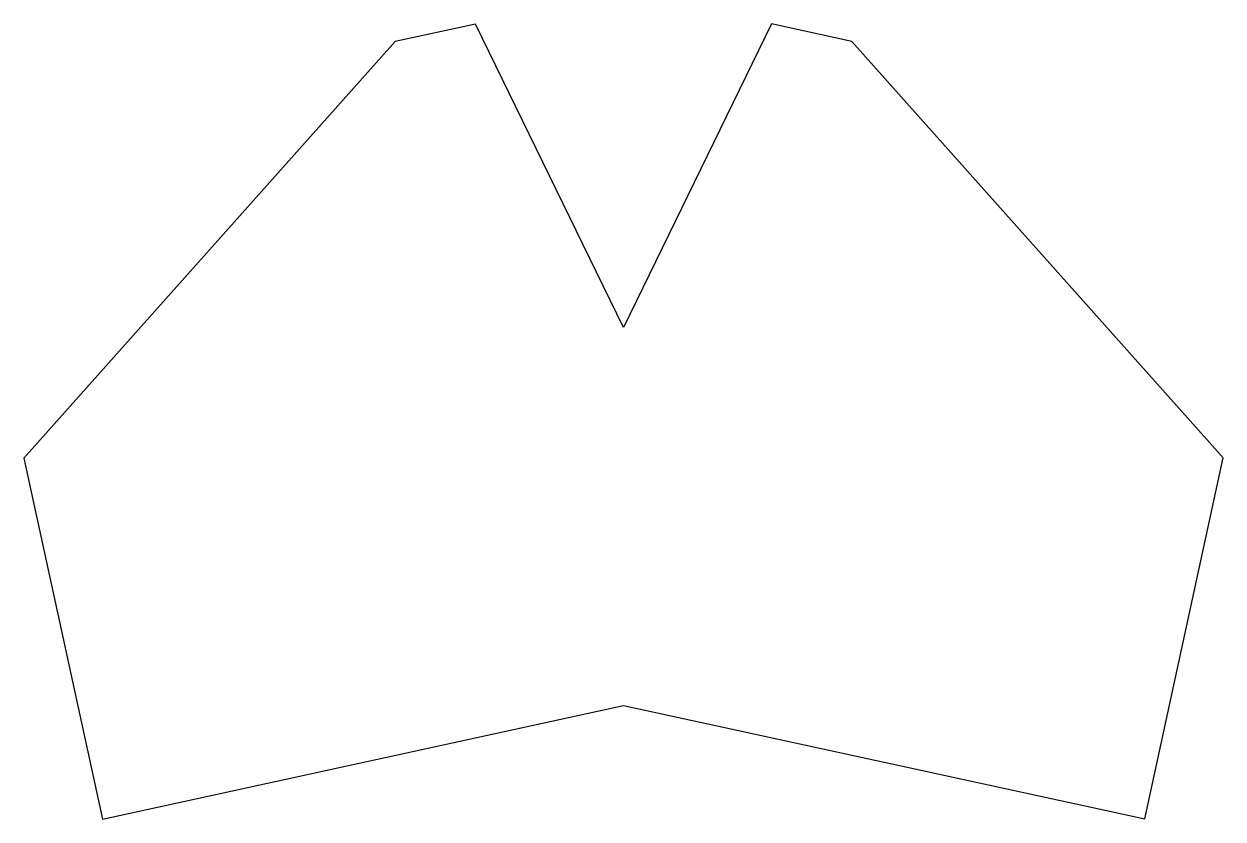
# Model space of a CAD drawing. Extents: x 1 to 702, y 1 to 466.
import ezdxf

# ---------------------------------------------------------------- set-up
doc = ezdxf.new("R2010")
doc.units = 0
doc.layers.add('Layer_1', color=7, linetype='CONTINUOUS')

msp = doc.modelspace()

# ---------------------------------------------------------------- linework, layer by layer
at = {"layer": 'Layer_1', "color": 1}
msp.add_lwpolyline([(656.215196, 0.698578), (702.047524, 211.779942), (484.798761, 455.425225), (437.8918, 465.610069), (351.28211, 288.167295), (264.611986, 465.580627), (217.708501, 455.37972), (0.542702, 211.660623), (46.446728, 0.59483), (351.319716, 66.900519)], close=True, dxfattribs=at)

doc.saveas('drawing.dxf')
